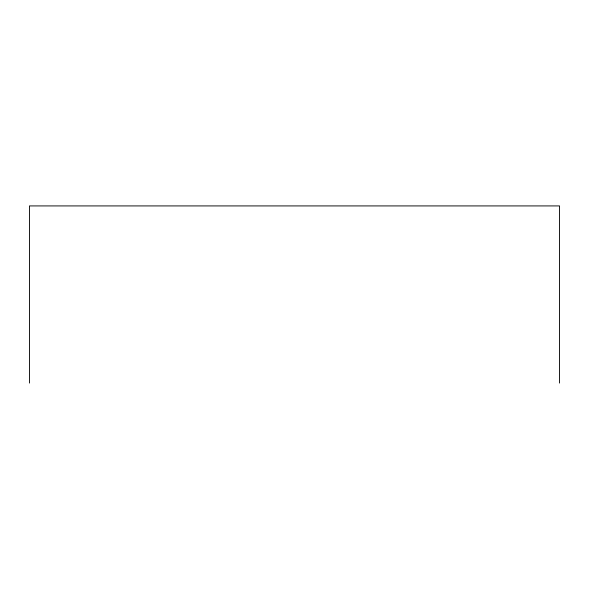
<?xml version="1.0" encoding="UTF-8"?>
<svg xmlns="http://www.w3.org/2000/svg" width="589" height="589" viewBox="0 0 589 589"><rect width="100%" height="100%" fill="white"/><g stroke="black" fill="none" stroke-linecap="round" stroke-linejoin="round"><path stroke-width="0.88" d="M559.55 383.078L559.55 205.922L29.45 205.922L29.45 383.078"/></g></svg>
